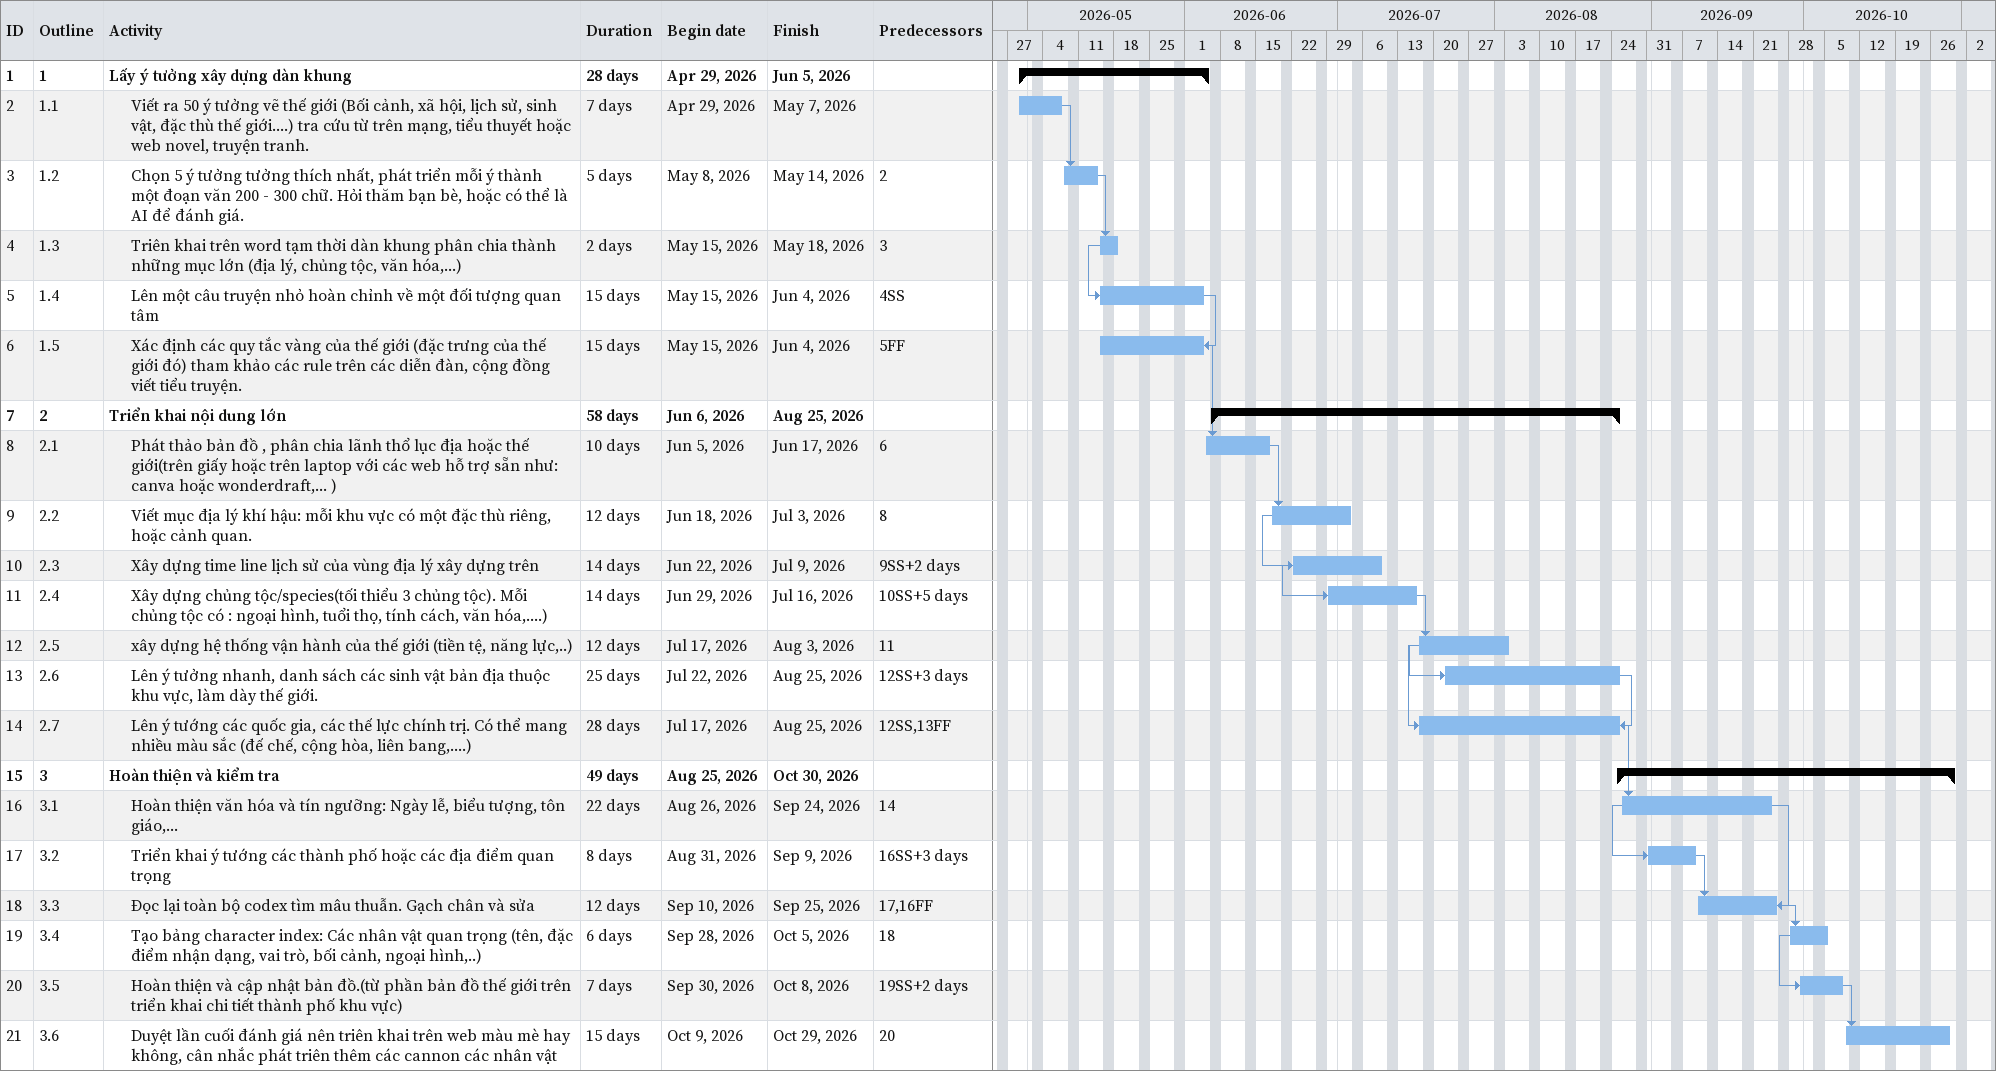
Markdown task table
| ID | WBS | Task | Duration | Start | Finish | Predecessors |
|---|---|---|---|---|---|---|
| 1 | 1 | **Lấy ý tưởng xây dựng dàn khung** | 28d | 2026-04-29 | 2026-06-05 |  |
| 2 | 1.1 | Viết ra 50 ý tưởng vẽ thế giới (Bối cảnh, xã hội, lịch sử, sinh vật, đặc thù thế giới….) tra cứu từ trên mạng, tiểu thuyết hoặc web novel, truyện tranh. | 7d | 2026-04-29 | 2026-05-07 |  |
| 3 | 1.2 | Chọn 5 ý tưởng tưởng thích nhất, phát triển mỗi ý thành một đoạn văn 200 - 300 chữ. Hỏi thăm bạn bè, hoặc có thể là AI để đánh giá. | 5d | 2026-05-08 | 2026-05-14 | 2 |
| 4 | 1.3 | Triên khai trên word tạm thời dàn khung phân chia thành những mục lớn (địa lý, chủng tộc, văn hóa,…) | 2d | 2026-05-15 | 2026-05-18 | 3 |
| 5 | 1.4 | Lên một câu truyện nhỏ hoàn chỉnh về một đối tượng quan tâm | 15d | 2026-05-15 | 2026-06-04 | 4SS |
| 6 | 1.5 | Xác định các quy tắc vàng của thế giới (đặc trưng của thế giới đó) tham khảo các rule trên các diễn đàn, cộng đồng viết tiểu truyện. | 15d | 2026-05-15 | 2026-06-04 | 5FF |
| 7 | 2 | **Triển khai nội dung lớn** | 58d | 2026-06-06 | 2026-08-25 |  |
| 8 | 2.1 | Phát thảo bản đồ , phân chia lãnh thổ lục địa hoặc thế giới(trên giấy hoặc trên laptop với các web hỗ trợ sẵn như: canva hoặc wonderdraft,... ) | 10d | 2026-06-05 | 2026-06-17 | 6 |
| 9 | 2.2 | Viết mục địa lý khí hậu: mỗi khu vực có một đặc thù riêng, hoặc cảnh quan. | 12d | 2026-06-18 | 2026-07-03 | 8 |
| 10 | 2.3 | Xây dựng time line lịch sử của vùng địa lý xây dựng trên | 14d | 2026-06-22 | 2026-07-09 | 9SS+2d |
| 11 | 2.4 | Xây dựng chủng tộc/species(tối thiểu 3 chủng tộc). Mỗi chủng tộc có : ngoại hình, tuổi thọ, tính cách, văn hóa,….) | 14d | 2026-06-29 | 2026-07-16 | 10SS+5d |
| 12 | 2.5 | xây dựng hệ thống vận hành của thế giới (tiền tệ, năng lực,..) | 12d | 2026-07-17 | 2026-08-03 | 11 |
| 13 | 2.6 | Lên ý tưởng nhanh, danh sách các sinh vật bản địa thuộc khu vực, làm dày thế giới. | 25d | 2026-07-22 | 2026-08-25 | 12SS+3d |
| 14 | 2.7 | Lên ý tướng các quốc gia, các thế lực chính trị. Có thể mang nhiều màu sắc (đế chế, cộng hòa, liên bang,….) | 28d | 2026-07-17 | 2026-08-25 | 12SS, 13FF |
| 15 | 3 | **Hoàn thiện và kiểm tra** | 49d | 2026-08-25 | 2026-10-30 |  |
| 16 | 3.1 | Hoàn thiện văn hóa và tín ngưỡng: Ngày lễ, biểu tượng, tôn giáo,… | 22d | 2026-08-26 | 2026-09-24 | 14 |
| 17 | 3.2 | Triển khai ý tướng các thành phố hoặc các địa điểm quan trọng | 8d | 2026-08-31 | 2026-09-09 | 16SS+3d |
| 18 | 3.3 | Đọc lại toàn bộ codex tìm mâu thuẫn. Gạch chân và sửa | 12d | 2026-09-10 | 2026-09-25 | 17, 16FF |
| 19 | 3.4 | Tạo bảng character index: Các nhân vật quan trọng (tên, đặc điểm nhận dạng, vai trò, bối cảnh, ngoại hình,..) | 6d | 2026-09-28 | 2026-10-05 | 18 |
| 20 | 3.5 | Hoàn thiện và cập nhật bản đồ.(từ phần bản đồ thế giới trên triển khai chi tiết thành phố khu vực) | 7d | 2026-09-30 | 2026-10-08 | 19SS+2d |
| 21 | 3.6 | Duyệt lần cuối đánh giá nên triên khai trên web màu mè hay không, cân nhắc phát triên thêm các cannon các nhân vật | 15d | 2026-10-09 | 2026-10-29 | 20 |
